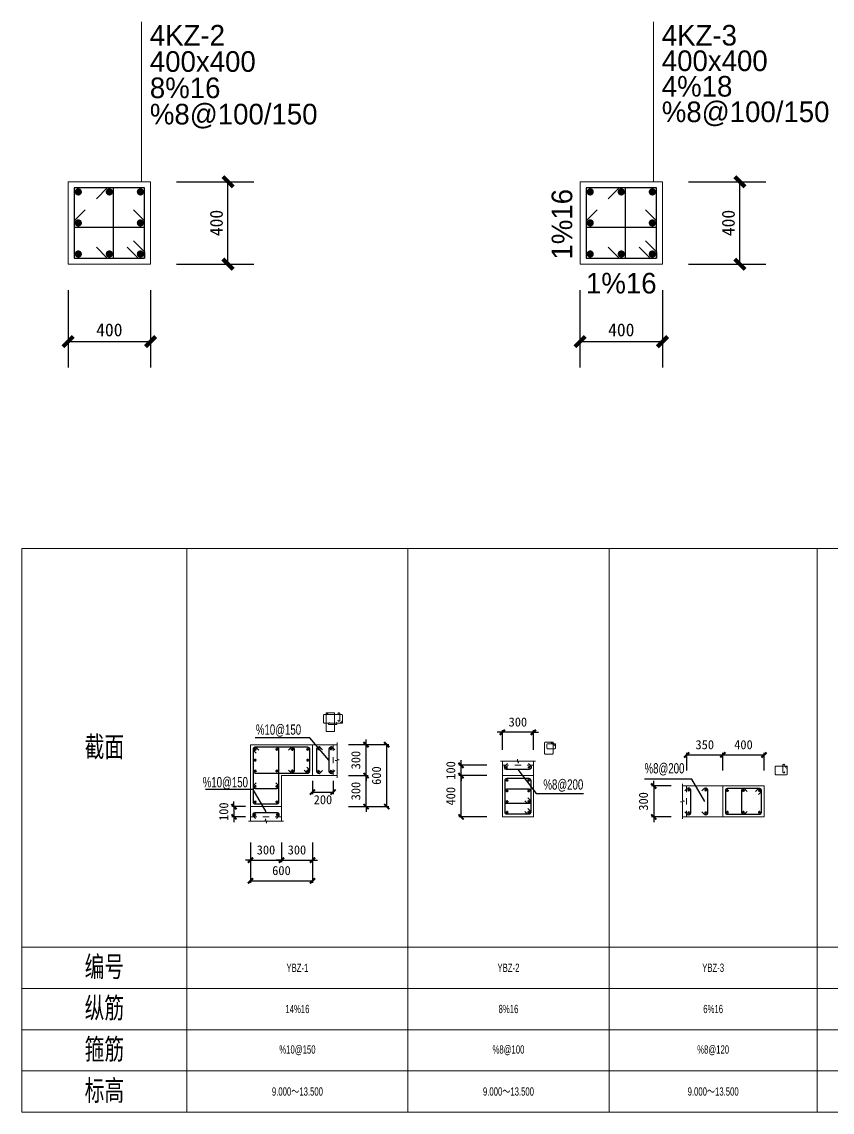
# Model space of a CAD drawing. Header units: millimetres. Extents: x -1141 to 233276, y -20783 to 42059.
# Drawn here: x 15260 to 23113, y -20783 to -10213 of the extents above; entities that cross this region are included whole.
import ezdxf

# ---------------------------------------------------------------- set-up
doc = ezdxf.new("R2010")
doc.units = ezdxf.units.MM
doc.header["$PDMODE"] = 35
doc.linetypes.add('线型7', pattern=[120.000008, -30.000002, 60.000004, -30.000002])
doc.layers.add('BZ-name', color=160, linetype='Continuous')
doc.layers.add('WALL-Beam', color=80, linetype='Continuous')
for name, color, linetype, lineweight in [('S_ColumFocus', 2, 'Continuous', 9), ('S_ColumLocal', 7, 'Continuous', 9), ('S_EdgeMemberLongiBar', 1, 'Continuous', 50), ('S_EdgeMemberShape', 3, 'Continuous', 9), ('S_EdgeMemberShapeDash', 3, '线型7', 9), ('S_EdgeMemberStirrup', 1, 'Continuous', 25), ('S_EdgeMemberStirrupFig', 14, 'Continuous', 9), ('S_EdgeMemberTxt', 7, 'Continuous', 9), ('S_PColumHoopBar', 14, 'Continuous', 25), ('S_PColumMainBar', 14, 'Continuous', 15), ('S_PColumSect', 2, 'Continuous', 15), ('层1213', 84, 'Continuous', 9), ('拉结区拉筋规', 9, 'Continuous', 25)]:
    doc.layers.add(name, color=color, linetype=linetype, lineweight=lineweight)
doc.styles.add('xxxx', font='RIF.ttf')
doc.styles.add('宋体', font='')
doc.styles.get('宋体').set_extended_font_data('宋体')
doc.dimstyles.new('DimN_1', dxfattribs={"dimtxt": 125, "dimasz": 100, "dimexe": 250, "dimexo": 0.0625, "dimgap": 50, "dimtad": 1, "dimdec": 0, "dimrnd": 5, "dimzin": 0, "dimdsep": 46, "dimtxsty": '宋体', "dimblk1": 'ARCHTICK', "dimblk2": 'ARCHTICK', "dimsah": 1, "dimcen": 0.09, "dimadec": 0, "dimazin": 0, "dimtfac": 1, "dimtdec": 0, "dimtofl": 0, "dimtmove": 2, "dimatfit": 1, "dimfxl": 1, "dimtolj": 1, "dimtzin": 0, "dimarcsym": 0})
doc.dimstyles.new('ISO-25', dxfattribs={"dimtxt": 2.5, "dimasz": 2.5, "dimexe": 1.25, "dimexo": 0.625, "dimtad": 1, "dimtxsty": 'Standard', "dimcen": 2.5, "dimadec": 0, "dimazin": 0, "dimtfac": 1, "dimtmove": 0, "dimatfit": 3, "dimfxl": 1, "dimarcsym": 0})

# ---------------------------------------------------------------- blocks, each defined once
blk = doc.blocks.new('_ArchTick')
at = {"color": 0, "linetype": 'ByBlock', "const_width": 0.4}
blk.add_lwpolyline([(-0.5, -0.5), (0.5, 0.5)], dxfattribs=at)
blk = doc.blocks.new('*D138')
at = {"layer": 'Defpoints', "color": 0, "transparency": 16777216}
for p in [(16508, -11763), (17258, -11763), (16508, -12563)]:
    blk.add_point(p, dxfattribs=at)
at = {"layer": '层1213', "color": 0, "lineweight": -2, "transparency": 16777216}
for p, q in [((16758, -11763), (17508, -11763)), ((17258, -12563), (17258, -11763)), ((16758, -12563), (17508, -12563))]:
    blk.add_line(p, q, dxfattribs=at)
at = {"layer": '层1213', "color": 0, "lineweight": -2, "transparency": 16777216, "xscale": 100, "yscale": 100, "zscale": 100}
for p, rotation in [((17258, -11763), 90), ((17258, -12563), 270)]:
    blk.add_blockref('_ArchTick', p, dxfattribs=dict(at, rotation=rotation))
at = {"layer": '层1213', "color": 0, "transparency": 16777216, "insert": (17146, -12163), "char_height": 125, "attachment_point": 5, "rotation": 90, "style": '宋体'}
blk.add_mtext('\\A1;400', dxfattribs=at)
blk = doc.blocks.new('*D139')
at = {"layer": 'Defpoints', "color": 0, "transparency": 16777216}
for p in [(15708, -12563), (16508, -12563), (16508, -13313)]:
    blk.add_point(p, dxfattribs=at)
at = {"layer": '层1213', "color": 0, "lineweight": -2, "transparency": 16777216}
for p, q in [((15708, -12813), (15708, -13563)), ((16508, -12813), (16508, -13563)), ((15708, -13313), (16508, -13313))]:
    blk.add_line(p, q, dxfattribs=at)
at = {"layer": '层1213', "color": 0, "lineweight": -2, "transparency": 16777216, "xscale": 100, "yscale": 100, "zscale": 100, "rotation": 180}
blk.add_blockref('_ArchTick', (15708, -13313), dxfattribs=at)
at = {"layer": '层1213', "color": 0, "lineweight": -2, "transparency": 16777216, "xscale": 100, "yscale": 100, "zscale": 100}
blk.add_blockref('_ArchTick', (16508, -13313), dxfattribs=at)
at = {"layer": '层1213', "color": 0, "transparency": 16777216, "insert": (16108, -13200), "char_height": 125, "attachment_point": 5, "style": '宋体'}
blk.add_mtext('\\A1;400', dxfattribs=at)
blk = doc.blocks.new('*D140')
at = {"layer": 'Defpoints', "color": 0, "transparency": 16777216}
for p in [(21469, -11763), (22219, -11763), (21469, -12563)]:
    blk.add_point(p, dxfattribs=at)
at = {"layer": '层1213', "color": 0, "lineweight": -2, "transparency": 16777216}
for p, q in [((21719, -11763), (22469, -11763)), ((22219, -12563), (22219, -11763)), ((21719, -12563), (22469, -12563))]:
    blk.add_line(p, q, dxfattribs=at)
at = {"layer": '层1213', "color": 0, "lineweight": -2, "transparency": 16777216, "xscale": 100, "yscale": 100, "zscale": 100}
for p, rotation in [((22219, -11763), 90), ((22219, -12563), 270)]:
    blk.add_blockref('_ArchTick', p, dxfattribs=dict(at, rotation=rotation))
at = {"layer": '层1213', "color": 0, "transparency": 16777216, "insert": (22107, -12163), "char_height": 125, "attachment_point": 5, "rotation": 90, "style": '宋体'}
blk.add_mtext('\\A1;400', dxfattribs=at)
blk = doc.blocks.new('*D141')
at = {"layer": 'Defpoints', "color": 0, "transparency": 16777216}
for p in [(20669, -12563), (21469, -12563), (21469, -13313)]:
    blk.add_point(p, dxfattribs=at)
at = {"layer": '层1213', "color": 0, "lineweight": -2, "transparency": 16777216}
for p, q in [((20669, -12813), (20669, -13563)), ((21469, -12813), (21469, -13563)), ((20669, -13313), (21469, -13313))]:
    blk.add_line(p, q, dxfattribs=at)
at = {"layer": '层1213', "color": 0, "lineweight": -2, "transparency": 16777216, "xscale": 100, "yscale": 100, "zscale": 100, "rotation": 180}
blk.add_blockref('_ArchTick', (20669, -13313), dxfattribs=at)
at = {"layer": '层1213', "color": 0, "lineweight": -2, "transparency": 16777216, "xscale": 100, "yscale": 100, "zscale": 100}
blk.add_blockref('_ArchTick', (21469, -13313), dxfattribs=at)
at = {"layer": '层1213', "color": 0, "transparency": 16777216, "insert": (21069, -13200), "char_height": 125, "attachment_point": 5, "style": '宋体'}
blk.add_mtext('\\A1;400', dxfattribs=at)
blk = doc.blocks.new('*D175')
at = {"layer": 'Defpoints', "color": 0, "transparency": 16777216}
for p in [(18076, -17520), (18276, -17520), (18276, -17680)]:
    blk.add_point(p, dxfattribs=at)
at = {"layer": 'WALL-Beam', "color": 0, "lineweight": -2, "transparency": 16777216}
for p, q in [((18076, -17570), (18076, -17700)), ((18276, -17570), (18276, -17700)), ((18076, -17680), (18276, -17680))]:
    blk.add_line(p, q, dxfattribs=at)
at = {"layer": 'WALL-Beam', "color": 0, "lineweight": -2, "transparency": 16777216, "xscale": 50, "yscale": 50, "zscale": 50, "rotation": 180}
blk.add_blockref('_ArchTick', (18076, -17680), dxfattribs=at)
at = {"layer": 'WALL-Beam', "color": 0, "lineweight": -2, "transparency": 16777216, "xscale": 50, "yscale": 50, "zscale": 50}
blk.add_blockref('_ArchTick', (18276, -17680), dxfattribs=at)
at = {"layer": 'WALL-Beam', "color": 7, "transparency": 16777216, "insert": (18178, -17754), "char_height": 88, "attachment_point": 5}
blk.add_mtext('200', dxfattribs=at)
blk = doc.blocks.new('*D176')
at = {"layer": 'Defpoints', "color": 0, "transparency": 16777216}
for p in [(17476, -17820), (17316, -17920), (17476, -17920)]:
    blk.add_point(p, dxfattribs=at)
at = {"layer": 'WALL-Beam', "color": 0, "lineweight": -2, "transparency": 16777216}
for p, q in [((17426, -17820), (17296, -17820)), ((17316, -17820), (17316, -17770)), ((17316, -17820), (17316, -17920)), ((17426, -17920), (17296, -17920)), ((17316, -17920), (17316, -17970))]:
    blk.add_line(p, q, dxfattribs=at)
at = {"layer": 'WALL-Beam', "color": 0, "lineweight": -2, "transparency": 16777216, "xscale": 50, "yscale": 50, "zscale": 50}
for p, rotation in [((17316, -17820), 270), ((17316, -17920), 90)]:
    blk.add_blockref('_ArchTick', p, dxfattribs=dict(at, rotation=rotation))
at = {"layer": 'WALL-Beam', "color": 7, "transparency": 16777216, "insert": (17217, -17870), "char_height": 88, "attachment_point": 5, "rotation": 90}
blk.add_mtext('100', dxfattribs=at)
blk = doc.blocks.new('*D177')
at = {"layer": 'Defpoints', "color": 0, "transparency": 16777216}
for p in [(17476, -18020), (17776, -18020), (17776, -18340)]:
    blk.add_point(p, dxfattribs=at)
at = {"layer": 'WALL-Beam', "color": 0, "lineweight": -2, "transparency": 16777216}
for p, q in [((17476, -18170), (17476, -18360)), ((17776, -18170), (17776, -18360)), ((17476, -18340), (17426, -18340)), ((17476, -18340), (17776, -18340)), ((17776, -18340), (17826, -18340))]:
    blk.add_line(p, q, dxfattribs=at)
at = {"layer": 'WALL-Beam', "color": 0, "lineweight": -2, "transparency": 16777216, "xscale": 50, "yscale": 50, "zscale": 50}
blk.add_blockref('_ArchTick', (17476, -18340), dxfattribs=at)
at = {"layer": 'WALL-Beam', "color": 0, "lineweight": -2, "transparency": 16777216, "xscale": 50, "yscale": 50, "zscale": 50, "rotation": 180}
blk.add_blockref('_ArchTick', (17776, -18340), dxfattribs=at)
at = {"layer": 'WALL-Beam', "color": 7, "transparency": 16777216, "insert": (17626, -18241), "char_height": 88, "attachment_point": 5}
blk.add_mtext('300', dxfattribs=at)
blk = doc.blocks.new('*D178')
at = {"layer": 'Defpoints', "color": 0, "transparency": 16777216}
for p in [(17776, -18020), (18076, -18020), (18076, -18340)]:
    blk.add_point(p, dxfattribs=at)
at = {"layer": 'WALL-Beam', "color": 0, "lineweight": -2, "transparency": 16777216}
for p, q in [((17776, -18170), (17776, -18360)), ((18076, -18170), (18076, -18360)), ((17776, -18340), (17726, -18340)), ((17776, -18340), (18076, -18340)), ((18076, -18340), (18126, -18340))]:
    blk.add_line(p, q, dxfattribs=at)
at = {"layer": 'WALL-Beam', "color": 0, "lineweight": -2, "transparency": 16777216, "xscale": 50, "yscale": 50, "zscale": 50}
blk.add_blockref('_ArchTick', (17776, -18340), dxfattribs=at)
at = {"layer": 'WALL-Beam', "color": 0, "lineweight": -2, "transparency": 16777216, "xscale": 50, "yscale": 50, "zscale": 50, "rotation": 180}
blk.add_blockref('_ArchTick', (18076, -18340), dxfattribs=at)
at = {"layer": 'WALL-Beam', "color": 7, "transparency": 16777216, "insert": (17926, -18241), "char_height": 88, "attachment_point": 5}
blk.add_mtext('300', dxfattribs=at)
blk = doc.blocks.new('*D179')
at = {"layer": 'Defpoints', "color": 0, "transparency": 16777216}
for p in [(17476, -18020), (18076, -18020), (18076, -18540)]:
    blk.add_point(p, dxfattribs=at)
at = {"layer": 'WALL-Beam', "color": 0, "lineweight": -2, "transparency": 16777216}
for p, q in [((17476, -18170), (17476, -18560)), ((18076, -18170), (18076, -18560)), ((17476, -18540), (18076, -18540))]:
    blk.add_line(p, q, dxfattribs=at)
at = {"layer": 'WALL-Beam', "color": 0, "lineweight": -2, "transparency": 16777216, "xscale": 50, "yscale": 50, "zscale": 50, "rotation": 180}
blk.add_blockref('_ArchTick', (17476, -18540), dxfattribs=at)
at = {"layer": 'WALL-Beam', "color": 0, "lineweight": -2, "transparency": 16777216, "xscale": 50, "yscale": 50, "zscale": 50}
blk.add_blockref('_ArchTick', (18076, -18540), dxfattribs=at)
at = {"layer": 'WALL-Beam', "color": 7, "transparency": 16777216, "insert": (17776, -18441), "char_height": 88, "attachment_point": 5}
blk.add_mtext('600', dxfattribs=at)
blk = doc.blocks.new('*D180')
at = {"layer": 'Defpoints', "color": 0, "transparency": 16777216}
for p in [(18276, -17520), (18596, -17520), (18276, -17820)]:
    blk.add_point(p, dxfattribs=at)
at = {"layer": 'WALL-Beam', "color": 0, "lineweight": -2, "transparency": 16777216}
for p, q in [((18426, -17520), (18616, -17520)), ((18596, -17520), (18596, -17470)), ((18596, -17820), (18596, -17520)), ((18426, -17820), (18616, -17820)), ((18596, -17820), (18596, -17870))]:
    blk.add_line(p, q, dxfattribs=at)
at = {"layer": 'WALL-Beam', "color": 0, "lineweight": -2, "transparency": 16777216, "xscale": 50, "yscale": 50, "zscale": 50}
for p, rotation in [((18596, -17520), 270), ((18596, -17820), 90)]:
    blk.add_blockref('_ArchTick', p, dxfattribs=dict(at, rotation=rotation))
at = {"layer": 'WALL-Beam', "color": 7, "transparency": 16777216, "insert": (18497, -17670), "char_height": 88, "attachment_point": 5, "rotation": 90}
blk.add_mtext('300', dxfattribs=at)
blk = doc.blocks.new('*D181')
at = {"layer": 'Defpoints', "color": 0, "transparency": 16777216}
for p in [(18276, -17220), (18596, -17220), (18276, -17520)]:
    blk.add_point(p, dxfattribs=at)
at = {"layer": 'WALL-Beam', "color": 0, "lineweight": -2, "transparency": 16777216}
for p, q in [((18426, -17220), (18616, -17220)), ((18596, -17220), (18596, -17170)), ((18596, -17520), (18596, -17220)), ((18426, -17520), (18616, -17520)), ((18596, -17520), (18596, -17570))]:
    blk.add_line(p, q, dxfattribs=at)
at = {"layer": 'WALL-Beam', "color": 0, "lineweight": -2, "transparency": 16777216, "xscale": 50, "yscale": 50, "zscale": 50}
for p, rotation in [((18596, -17220), 270), ((18596, -17520), 90)]:
    blk.add_blockref('_ArchTick', p, dxfattribs=dict(at, rotation=rotation))
at = {"layer": 'WALL-Beam', "color": 7, "transparency": 16777216, "insert": (18497, -17370), "char_height": 88, "attachment_point": 5, "rotation": 90}
blk.add_mtext('300', dxfattribs=at)
blk = doc.blocks.new('*D182')
at = {"layer": 'Defpoints', "color": 0, "transparency": 16777216}
for p in [(18276, -17220), (18796, -17220), (18276, -17820)]:
    blk.add_point(p, dxfattribs=at)
at = {"layer": 'WALL-Beam', "color": 0, "lineweight": -2, "transparency": 16777216}
for p, q in [((18426, -17220), (18816, -17220)), ((18796, -17820), (18796, -17220)), ((18426, -17820), (18816, -17820))]:
    blk.add_line(p, q, dxfattribs=at)
at = {"layer": 'WALL-Beam', "color": 0, "lineweight": -2, "transparency": 16777216, "xscale": 50, "yscale": 50, "zscale": 50}
for p, rotation in [((18796, -17220), 90), ((18796, -17820), 270)]:
    blk.add_blockref('_ArchTick', p, dxfattribs=dict(at, rotation=rotation))
at = {"layer": 'WALL-Beam', "color": 7, "transparency": 16777216, "insert": (18697, -17520), "char_height": 88, "attachment_point": 5, "rotation": 90}
blk.add_mtext('600', dxfattribs=at)
blk = doc.blocks.new('*D160')
at = {"layer": 'Defpoints', "color": 0, "transparency": 16777216}
for p in [(19917, -17100), (19917, -17420), (20217, -17420)]:
    blk.add_point(p, dxfattribs=at)
at = {"layer": 'WALL-Beam', "color": 0, "lineweight": -2, "transparency": 16777216}
for p, q in [((19917, -17100), (19867, -17100)), ((19917, -17270), (19917, -17080)), ((20217, -17100), (19917, -17100)), ((20217, -17270), (20217, -17080)), ((20217, -17100), (20267, -17100))]:
    blk.add_line(p, q, dxfattribs=at)
at = {"layer": 'WALL-Beam', "color": 0, "lineweight": -2, "transparency": 16777216, "xscale": 50, "yscale": 50, "zscale": 50}
blk.add_blockref('_ArchTick', (19917, -17100), dxfattribs=at)
at = {"layer": 'WALL-Beam', "color": 0, "lineweight": -2, "transparency": 16777216, "xscale": 50, "yscale": 50, "zscale": 50, "rotation": 180}
blk.add_blockref('_ArchTick', (20217, -17100), dxfattribs=at)
at = {"layer": 'WALL-Beam', "color": 7, "transparency": 16777216, "insert": (20067, -17001), "char_height": 88, "attachment_point": 5}
blk.add_mtext('300', dxfattribs=at)
blk = doc.blocks.new('*D161')
at = {"layer": 'Defpoints', "color": 0, "transparency": 16777216}
for p in [(19516, -17520), (19917, -17520), (19917, -17920)]:
    blk.add_point(p, dxfattribs=at)
at = {"layer": 'WALL-Beam', "color": 0, "lineweight": -2, "transparency": 16777216}
for p, q in [((19767, -17520), (19496, -17520)), ((19516, -17920), (19516, -17520)), ((19767, -17920), (19496, -17920))]:
    blk.add_line(p, q, dxfattribs=at)
at = {"layer": 'WALL-Beam', "color": 0, "lineweight": -2, "transparency": 16777216, "xscale": 50, "yscale": 50, "zscale": 50}
for p, rotation in [((19516, -17520), 90), ((19516, -17920), 270)]:
    blk.add_blockref('_ArchTick', p, dxfattribs=dict(at, rotation=rotation))
at = {"layer": 'WALL-Beam', "color": 7, "transparency": 16777216, "insert": (19417, -17720), "char_height": 88, "attachment_point": 5, "rotation": 90}
blk.add_mtext('400', dxfattribs=at)
blk = doc.blocks.new('*D192')
at = {"layer": 'Defpoints', "color": 0, "transparency": 16777216}
for p in [(21703, -17620), (21383, -17920), (21703, -17920)]:
    blk.add_point(p, dxfattribs=at)
at = {"layer": 'WALL-Beam', "color": 0, "lineweight": -2, "transparency": 16777216}
for p, q in [((21553, -17620), (21363, -17620)), ((21383, -17620), (21383, -17570)), ((21383, -17620), (21383, -17920)), ((21553, -17920), (21363, -17920)), ((21383, -17920), (21383, -17970))]:
    blk.add_line(p, q, dxfattribs=at)
at = {"layer": 'WALL-Beam', "color": 0, "lineweight": -2, "transparency": 16777216, "xscale": 50, "yscale": 50, "zscale": 50}
for p, rotation in [((21383, -17620), 270), ((21383, -17920), 90)]:
    blk.add_blockref('_ArchTick', p, dxfattribs=dict(at, rotation=rotation))
at = {"layer": 'WALL-Beam', "color": 7, "transparency": 16777216, "insert": (21284, -17770), "char_height": 88, "attachment_point": 5, "rotation": 90}
blk.add_mtext('300', dxfattribs=at)
blk = doc.blocks.new('*D194')
at = {"layer": 'Defpoints', "color": 0, "transparency": 16777216}
for p in [(19516, -17420), (19917, -17420), (19917, -17520)]:
    blk.add_point(p, dxfattribs=at)
at = {"layer": 'WALL-Beam', "color": 0, "lineweight": -2, "transparency": 16777216}
for p, q in [((19767, -17420), (19496, -17420)), ((19516, -17420), (19516, -17370)), ((19516, -17520), (19516, -17420)), ((19767, -17520), (19496, -17520)), ((19516, -17520), (19516, -17570))]:
    blk.add_line(p, q, dxfattribs=at)
at = {"layer": 'WALL-Beam', "color": 0, "lineweight": -2, "transparency": 16777216, "xscale": 50, "yscale": 50, "zscale": 50}
for p, rotation in [((19516, -17420), 270), ((19516, -17520), 90)]:
    blk.add_blockref('_ArchTick', p, dxfattribs=dict(at, rotation=rotation))
at = {"layer": 'WALL-Beam', "color": 7, "transparency": 16777216, "insert": (19417, -17470), "char_height": 88, "attachment_point": 5, "rotation": 90}
blk.add_mtext('100', dxfattribs=at)
blk = doc.blocks.new('*D195')
at = {"layer": 'Defpoints', "color": 0, "transparency": 16777216}
for p in [(22053, -17320), (21703, -17620), (22053, -17620)]:
    blk.add_point(p, dxfattribs=at)
at = {"layer": 'WALL-Beam', "color": 0, "lineweight": -2, "transparency": 16777216}
for p, q in [((21703, -17470), (21703, -17300)), ((21703, -17320), (22053, -17320)), ((22053, -17470), (22053, -17300))]:
    blk.add_line(p, q, dxfattribs=at)
at = {"layer": 'WALL-Beam', "color": 0, "lineweight": -2, "transparency": 16777216, "xscale": 50, "yscale": 50, "zscale": 50, "rotation": 180}
blk.add_blockref('_ArchTick', (21703, -17320), dxfattribs=at)
at = {"layer": 'WALL-Beam', "color": 0, "lineweight": -2, "transparency": 16777216, "xscale": 50, "yscale": 50, "zscale": 50}
blk.add_blockref('_ArchTick', (22053, -17320), dxfattribs=at)
at = {"layer": 'WALL-Beam', "color": 7, "transparency": 16777216, "insert": (21878, -17221), "char_height": 88, "attachment_point": 5}
blk.add_mtext('350', dxfattribs=at)
blk = doc.blocks.new('*D196')
at = {"layer": 'Defpoints', "color": 0, "transparency": 16777216}
for p in [(22453, -17320), (22053, -17620), (22453, -17620)]:
    blk.add_point(p, dxfattribs=at)
at = {"layer": 'WALL-Beam', "color": 0, "lineweight": -2, "transparency": 16777216}
for p, q in [((22053, -17470), (22053, -17300)), ((22053, -17320), (22453, -17320)), ((22453, -17470), (22453, -17300))]:
    blk.add_line(p, q, dxfattribs=at)
at = {"layer": 'WALL-Beam', "color": 0, "lineweight": -2, "transparency": 16777216, "xscale": 50, "yscale": 50, "zscale": 50, "rotation": 180}
blk.add_blockref('_ArchTick', (22053, -17320), dxfattribs=at)
at = {"layer": 'WALL-Beam', "color": 0, "lineweight": -2, "transparency": 16777216, "xscale": 50, "yscale": 50, "zscale": 50}
blk.add_blockref('_ArchTick', (22453, -17320), dxfattribs=at)
at = {"layer": 'WALL-Beam', "color": 7, "transparency": 16777216, "insert": (22253, -17221), "char_height": 88, "attachment_point": 5}
blk.add_mtext('400', dxfattribs=at)

msp = doc.modelspace()

# ---------------------------------------------------------------- linework, layer by layer
at = {"layer": 'S_ColumFocus'}
for p, q in [((16420.777, -11762.795), (16420.777, -10212.795)), ((21381.641, -11762.795), (21381.641, -10212.795))]:
    msp.add_line(p, q, dxfattribs=at)
at = {"layer": 'S_EdgeMemberLongiBar', "linetype": 'Continuous', "const_width": 10}
for points in [[(17526.431, -17265.345, 1), (17516.431, -17265.345, 1)], [(17736.431, -17265.345, 1), (17726.431, -17265.345, 1)], [(17886.431, -17265.345, 1), (17876.431, -17265.345, 1)], [(18036.431, -17265.345, 1), (18026.431, -17265.345, 1)], [(18141.431, -17260.345, 1), (18131.431, -17260.345, 1)], [(18261.431, -17260.345, 1), (18251.431, -17260.345, 1)], [(17526.431, -17370.345, 1), (17516.431, -17370.345, 1)], [(18036.431, -17370.345, 1), (18026.431, -17370.345, 1)], [(19962.431, -17440.345, -1), (19952.431, -17440.345, -1)], [(20182.431, -17440.345, -1), (20172.431, -17440.345, -1)], [(17526.431, -17475.345, 1), (17516.431, -17475.345, 1)], [(17736.431, -17475.345, 1), (17726.431, -17475.345, 1)], [(17886.431, -17475.345, 1), (17876.431, -17475.345, 1)], [(18036.431, -17475.345, 1), (18026.431, -17475.345, 1)], [(18141.431, -17480.345, 1), (18131.431, -17480.345, 1)], [(18261.431, -17480.345, 1), (18251.431, -17480.345, 1)], [(17526.431, -17625.345, 1), (17516.431, -17625.345, 1)], [(17736.431, -17625.345, 1), (17726.431, -17625.345, 1)], [(19967.431, -17565.345, -1), (19957.431, -17565.345, -1)], [(20177.431, -17565.345, -1), (20167.431, -17565.345, -1)], [(21727.622, -17660.345, 1), (21717.622, -17660.345, 1)], [(21892.622, -17660.345, 1), (21882.622, -17660.345, 1)], [(19967.431, -17668.681, -1), (19957.431, -17668.681, -1)], [(20177.431, -17668.677, -1), (20167.431, -17668.677, -1)], [(22102.622, -17665.345, 1), (22092.622, -17665.345, 1)], [(22257.622, -17665.345, 1), (22247.622, -17665.345, 1)], [(22412.622, -17665.345, 1), (22402.622, -17665.345, 1)], [(17526.431, -17775.345, 1), (17516.431, -17775.345, 1)], [(17736.431, -17775.345, 1), (17726.431, -17775.345, 1)], [(19967.431, -17772.013, -1), (19957.431, -17772.013, -1)], [(20177.431, -17772.009, -1), (20167.431, -17772.009, -1)], [(17521.431, -17900.345, 1), (17511.431, -17900.345, 1)], [(17741.431, -17900.345, 1), (17731.431, -17900.345, 1)], [(19967.431, -17875.345, -1), (19957.431, -17875.345, -1)], [(20177.431, -17875.345, -1), (20167.431, -17875.345, -1)], [(21727.622, -17880.345, -1), (21717.622, -17880.345, -1)], [(21892.622, -17880.345, -1), (21882.622, -17880.345, -1)], [(22102.622, -17875.345, -1), (22092.622, -17875.345, -1)], [(22257.622, -17875.345, -1), (22247.622, -17875.345, -1)], [(22412.622, -17875.345, -1), (22402.622, -17875.345, -1)]]:
    msp.add_lwpolyline(points, format="xyb", close=True, dxfattribs=at)
at = {"layer": 'S_EdgeMemberLongiBar'}
for centre in [(17521.431, -17265.345), (17731.431, -17265.345), (17881.431, -17265.345), (18031.431, -17265.345), (18136.431, -17260.345), (18256.431, -17260.345), (17521.431, -17370.345), (18031.431, -17370.345), (19957.431, -17440.345), (20177.431, -17440.345), (17521.431, -17475.345), (17731.431, -17475.345), (17881.431, -17475.345), (18031.431, -17475.345), (18136.431, -17480.345), (18256.431, -17480.345), (17521.431, -17625.345), (17731.431, -17625.345), (19962.431, -17565.345), (20172.431, -17565.345), (19962.431, -17668.681), (20172.431, -17668.677), (21722.622, -17660.345), (21887.622, -17660.345), (22097.622, -17665.345), (22252.622, -17665.345), (22407.622, -17665.345), (17521.431, -17775.345), (17731.431, -17775.345), (19962.431, -17772.013), (20172.431, -17772.009), (17516.431, -17900.345), (17736.431, -17900.345), (19962.431, -17875.345), (20172.431, -17875.345), (21722.622, -17880.345), (21887.622, -17880.345), (22097.622, -17875.345), (22252.622, -17875.345), (22407.622, -17875.345)]:
    msp.add_circle(centre, 5, dxfattribs=at)
at = {"layer": 'S_EdgeMemberShape'}
for p, q in [((18076.431, -17220.345), (17476.431, -17220.345)), ((17476.431, -17220.345), (17476.431, -17820.345)), ((18076.431, -17520.345), (18076.431, -17220.345)), ((18076.431, -17220.345), (18276.431, -17220.345)), ((18276.431, -17220.345), (18316.431, -17220.345)), ((19917.431, -17420.345), (19917.431, -17380.345)), ((19917.431, -17420.345), (19917.431, -17820.345)), ((20217.431, -17420.345), (20217.431, -17380.345)), ((20217.431, -17820.345), (20217.431, -17420.345)), ((20217.431, -17420.345), (20217.431, -17420.345)), ((20217.431, -17420.345), (20217.431, -17420.345)), ((17776.431, -17520.345), (18076.431, -17520.345)), ((17776.431, -17820.345), (17776.431, -17520.345)), ((17776.431, -17520.345), (17776.431, -17520.345)), ((17776.431, -17520.345), (17776.431, -17520.345)), ((18076.431, -17520.345), (18276.431, -17520.345)), ((18276.431, -17520.345), (18316.431, -17520.345)), ((20217.431, -17520.345), (19917.431, -17520.345)), ((21702.622, -17620.345), (21662.622, -17620.345)), ((22052.622, -17620.345), (21702.622, -17620.345)), ((22452.622, -17620.345), (22052.622, -17620.345)), ((22052.622, -17620.345), (22052.622, -17920.345)), ((22452.622, -17920.345), (22452.622, -17620.345)), ((22452.622, -17620.345), (22452.622, -17620.345)), ((17476.431, -17820.345), (17776.431, -17820.345)), ((17476.431, -17820.345), (17476.431, -17920.345)), ((17776.431, -17820.345), (17776.431, -17920.345)), ((19917.431, -17820.345), (19917.431, -17920.345)), ((20217.431, -17820.345), (20217.431, -17920.345)), ((17476.431, -17920.345), (17476.431, -17960.345)), ((17776.431, -17920.345), (17776.431, -17960.345)), ((19917.431, -17920.345), (20217.431, -17920.345)), ((21502.622, -17920.345), (21462.622, -17920.345)), ((21662.622, -17920.345), (22452.622, -17920.345))]:
    msp.add_line(p, q, dxfattribs=at)
for points in [[(18316.431, -17540.345), (18316.431, -17378.345), (18296.431, -17374.345), (18336.431, -17366.345), (18316.431, -17362.345), (18316.431, -17200.345)], [(20237.431, -17380.345), (20075.431, -17380.345), (20071.431, -17400.345), (20063.431, -17360.345), (20059.431, -17380.345), (19897.431, -17380.345)], [(21662.622, -17600.345), (21662.622, -17762.345), (21682.622, -17766.345), (21642.622, -17774.345), (21662.622, -17778.345), (21662.622, -17940.345)], [(17456.431, -17960.345), (17618.431, -17960.345), (17622.431, -17940.345), (17630.431, -17980.345), (17634.431, -17960.345), (17796.431, -17960.345)]]:
    msp.add_lwpolyline(points, dxfattribs=at)
at = {"layer": 'S_EdgeMemberShapeDash'}
for p, q in [((18276.431, -17520.345), (18276.431, -17220.345)), ((20217.431, -17420.345), (19917.431, -17420.345)), ((21702.622, -17620.345), (21702.622, -17920.345)), ((17476.431, -17920.345), (17776.431, -17920.345))]:
    msp.add_line(p, q, dxfattribs=at)
at = {"layer": 'S_EdgeMemberStirrup'}
for points in [[(17994.662, -17466.857), (18017.289, -17489.486, 0.589055266), (18051.431, -17475.345), (18051.431, -17265.345, 0.392699082), (18031.431, -17245.345), (17521.431, -17245.345, 0.392699082), (17501.431, -17265.345), (17501.431, -17475.345, 0.392699082), (17521.431, -17495.345), (18031.431, -17495.345, 0.589062099), (18045.574, -17461.205), (18022.947, -17438.576)], [(17558.201, -17273.834), (17535.573, -17251.205, 0.589055266), (17501.431, -17265.345), (17501.431, -17775.345, 0.392699082), (17521.431, -17795.345), (17731.431, -17795.345, 0.392699082), (17751.431, -17775.345), (17751.431, -17265.345, 0.392699082), (17731.431, -17245.345), (17521.431, -17245.345, 0.589062099), (17507.288, -17279.486), (17529.916, -17302.115)], [(17844.662, -17466.857), (17867.288, -17489.486, 0.589046243), (17901.431, -17475.345), (17901.431, -17265.345, 0.589046243), (17867.288, -17251.205), (17844.662, -17273.834)], [(18173.202, -17268.834), (18150.574, -17246.205, 0.589046243), (18116.431, -17260.345), (18116.431, -17480.345, 0.589046243), (18150.574, -17494.486), (18173.202, -17471.857)], [(18293.202, -17268.834), (18270.574, -17246.205, 0.589046243), (18236.431, -17260.345), (18236.431, -17480.345, 0.589046243), (18270.574, -17494.486), (18293.202, -17471.857)], [(20168.947, -17403.576), (20191.573, -17426.205, -0.589065836), (20177.431, -17460.345), (19957.431, -17460.345, -0.589058361), (19943.287, -17426.205), (19965.916, -17403.576)], [(20163.947, -17838.576), (20186.573, -17861.205, -0.589065836), (20172.431, -17895.345), (19962.431, -17895.345, -0.392699082), (19942.431, -17875.345), (19942.431, -17565.345, -0.392699082), (19962.431, -17545.345), (20172.431, -17545.345, -0.392699082), (20192.431, -17565.345), (20192.431, -17875.345, -0.589037221), (20158.287, -17889.486), (20135.661, -17866.857)], [(17529.916, -17588.576), (17507.288, -17611.205, 0.589062099), (17521.431, -17645.345), (17731.431, -17645.345, 0.589065836), (17745.573, -17611.205), (17722.947, -17588.576)], [(20163.944, -17735.24), (20186.572, -17757.869, -0.589073311), (20172.431, -17792.009), (19962.431, -17792.013, -0.392707025), (19942.431, -17772.013), (19942.431, -17668.681, -0.392691139), (19962.431, -17648.681), (20172.431, -17648.677, -0.392707025), (20192.431, -17668.677), (20192.431, -17772.009, -0.589037221), (20158.287, -17786.15), (20135.661, -17763.521)], [(21685.853, -17871.857), (21708.478, -17894.486, 0.589037221), (21742.622, -17880.345), (21742.622, -17660.345, 0.589037221), (21708.478, -17646.205), (21685.853, -17668.834)], [(21850.853, -17871.857), (21873.478, -17894.486, 0.589037221), (21907.622, -17880.345), (21907.622, -17660.345, 0.589037221), (21873.478, -17646.205), (21850.853, -17668.834)], [(22399.137, -17702.115), (22421.765, -17679.486, 0.589058361), (22407.622, -17645.345), (22097.622, -17645.345, 0.392699082), (22077.622, -17665.345), (22077.622, -17875.345, 0.392699082), (22097.622, -17895.345), (22407.622, -17895.345, 0.392699082), (22427.622, -17875.345), (22427.622, -17665.345, 0.589037221), (22393.478, -17651.205), (22370.853, -17673.834)], [(22289.39, -17673.834), (22266.765, -17651.205, 0.589037221), (22232.622, -17665.345), (22232.622, -17875.345, 0.589037221), (22266.765, -17889.486), (22289.39, -17866.857)], [(17727.947, -17937.115), (17750.573, -17914.486, 0.589065836), (17736.431, -17880.345), (17516.431, -17880.345, 0.589062099), (17502.288, -17914.486), (17524.916, -17937.115)]]:
    msp.add_lwpolyline(points, format="xyb", dxfattribs=at)
at = {"layer": 'S_EdgeMemberStirrupFig'}
for points in [[(18226.887, -16919.775), (18219.345, -16912.232, 0.58904563), (18207.965, -16916.947), (18207.965, -17086.947, 0.39267146), (18214.631, -17093.615), (18284.631, -17093.615, 0.39265075), (18291.298, -17086.947), (18291.298, -16916.947, 0.39265075), (18284.631, -16910.279), (18214.631, -16910.279, 0.588986856), (18209.918, -16921.662), (18217.459, -16929.205)], [(18322.375, -16984.119), (18329.918, -16991.662, 0.58904563), (18341.298, -16986.947), (18341.298, -16916.947, 0.58904563), (18329.918, -16912.232), (18322.375, -16919.775)], [(18349.176, -17002.517), (18356.717, -17010.06, 0.58904563), (18368.098, -17005.345), (18368.098, -16935.345, 0.39267146), (18361.431, -16928.677), (18191.431, -16928.677, 0.39265075), (18184.764, -16935.345), (18184.764, -17005.345, 0.39265075), (18191.431, -17012.013), (18361.431, -17012.013, 0.588986856), (18366.145, -17000.63), (18358.603, -16993.087)], [(18240.66, -17006.287), (18233.117, -17013.83, 0.588964441), (18237.832, -17025.212), (18307.832, -17025.212, 0.588986856), (18312.545, -17013.83), (18305.004, -17006.287)], [(20399.603, -17214.271), (20407.144, -17206.728, 0.588998061), (20402.431, -17195.345), (20332.431, -17195.345, 0.39265075), (20325.764, -17202.013), (20325.764, -17305.345, 0.39265075), (20332.431, -17312.013), (20402.431, -17312.013, 0.392692171), (20409.097, -17305.345), (20409.097, -17202.013, 0.589072697), (20397.717, -17197.298), (20390.175, -17204.841)], [(20422.803, -17230.318), (20430.344, -17222.775, 0.588998061), (20425.631, -17211.392), (20355.631, -17211.392, 0.39265075), (20348.964, -17218.06), (20348.964, -17252.502, 0.392626991), (20355.631, -17259.17), (20425.631, -17259.173, 0.392716), (20432.297, -17252.505), (20432.297, -17218.06, 0.589072697), (20420.917, -17213.345), (20413.375, -17220.888)], [(22668.125, -17447.603), (22675.668, -17440.06, 0.588953232), (22670.953, -17428.677), (22567.622, -17428.677, 0.392609331), (22560.953, -17435.345), (22560.953, -17505.345, 0.392609331), (22567.622, -17512.013), (22670.953, -17512.013, 0.392609331), (22677.622, -17505.345), (22677.622, -17435.345, 0.589018565), (22666.24, -17430.63), (22658.7, -17438.173)], [(22654.743, -17419.775), (22647.203, -17412.232, 0.589018565), (22635.822, -17416.947), (22635.822, -17486.947, 0.589018565), (22647.203, -17491.662), (22654.743, -17484.119)]]:
    msp.add_lwpolyline(points, format="xyb", dxfattribs=at)
at = {"layer": 'S_EdgeMemberTxt'}
for p, q in [((15260, -20783), (15260, -15320)), ((15260, -15320), (16860, -15320)), ((16860, -20783), (16860, -15320)), ((16860, -15320), (18681.65, -15320)), ((18681.65, -15320), (20950.15, -15320)), ((19001.65, -20783), (19001.65, -15320)), ((20950.15, -20783), (20950.15, -15320)), ((20950.15, -15320), (23168.65, -15320)), ((22968.65, -20783), (22968.65, -15320)), ((15260, -19183), (16860, -19183)), ((16860, -19183), (29726.9, -19183)), ((15260, -19583), (16860, -19583)), ((16860, -19583), (29726.9, -19583)), ((15260, -19983), (16860, -19983)), ((16860, -19983), (29726.9, -19983)), ((15260, -20383), (16860, -20383)), ((16860, -20383), (29726.9, -20383)), ((15260, -20783), (16860, -20783)), ((16860, -20783), (29726.9, -20783))]:
    msp.add_line(p, q, dxfattribs=at)
at = {"layer": 'S_PColumHoopBar'}
for points in [[(16282.211, -12396.729), (16388.277, -12502.795), (16448.277, -12502.795), (16448.277, -12442.795), (16448.277, -12502.795), (16448.277, -11822.795), (15768.277, -11822.795), (15768.277, -12502.795), (16388.277, -12502.795), (16448.277, -12502.795), (16448.277, -12442.795), (16342.211, -12336.729)], [(15982.211, -12396.729), (16088.277, -12502.795), (16148.277, -12502.795), (16148.277, -11822.795), (16088.277, -11822.795), (15982.211, -11928.861)], [(21243.075, -12396.729), (21349.141, -12502.795), (21409.141, -12502.795), (21409.141, -12442.795), (21409.141, -12502.795), (21409.141, -11822.795), (20729.141, -11822.795), (20729.141, -12502.795), (21349.141, -12502.795), (21409.141, -12502.795), (21409.141, -12442.795), (21303.075, -12336.729)], [(20943.075, -12396.729), (21049.141, -12502.795), (21109.141, -12502.795), (21109.141, -11822.795), (21049.141, -11822.795), (20943.075, -11928.861)], [(15874.343, -12036.729), (15768.277, -12142.795), (15768.277, -12202.795), (16448.277, -12202.795), (16448.277, -12142.795), (16342.211, -12036.729)], [(20835.207, -12036.729), (20729.141, -12142.795), (20729.141, -12202.795), (21409.141, -12202.795), (21409.141, -12142.795), (21303.075, -12036.729)]]:
    msp.add_lwpolyline(points, dxfattribs=at)
at = {"layer": 'S_PColumMainBar', "linetype": 'Continuous', "const_width": 35}
for points in [[(15824.777, -11861.795, 1), (15789.777, -11861.795, 1)], [(16125.777, -11861.795, 1), (16090.777, -11861.795, 1)], [(16426.777, -11861.795, 1), (16391.777, -11861.795, 1)], [(20785.641, -11861.795, 1), (20750.641, -11861.795, 1)], [(21086.641, -11861.795, 1), (21051.641, -11861.795, 1)], [(21387.641, -11861.795, 1), (21352.641, -11861.795, 1)], [(15824.777, -12162.795, 1), (15789.777, -12162.795, 1)], [(16426.777, -12162.795, 1), (16391.777, -12162.795, 1)], [(20785.641, -12162.795, 1), (20750.641, -12162.795, 1)], [(21387.641, -12162.795, 1), (21352.641, -12162.795, 1)], [(15824.777, -12463.795, 1), (15789.777, -12463.795, 1)], [(16125.777, -12463.795, 1), (16090.777, -12463.795, 1)], [(16426.777, -12463.795, 1), (16391.777, -12463.795, 1)], [(20785.641, -12463.795, 1), (20750.641, -12463.795, 1)], [(21086.641, -12463.795, 1), (21051.641, -12463.795, 1)], [(21387.641, -12463.795, 1), (21352.641, -12463.795, 1)]]:
    msp.add_lwpolyline(points, format="xyb", close=True, dxfattribs=at)
at = {"layer": 'S_PColumSect', "linetype": 'Continuous'}
for points in [[(15708.277, -12562.795), (16508.277, -12562.795), (16508.277, -11762.795), (15708.277, -11762.795)], [(20669.141, -12562.795), (21469.141, -12562.795), (21469.141, -11762.795), (20669.141, -11762.795)]]:
    msp.add_lwpolyline(points, close=True, dxfattribs=at)
at = {"layer": '拉结区拉筋规'}
for points in [[(18236.431, -17370.345), (18051.431, -17153.837), (17521.431, -17153.837)], [(20067.431, -17460.345), (20244.208, -17693.568), (20704.208, -17693.568)], [(21877.622, -17770.345), (21752.622, -17553.837), (21292.622, -17553.837)], [(17626.431, -17870.345), (17501.431, -17653.837), (17041.431, -17653.837)]]:
    msp.add_lwpolyline(points, dxfattribs=at)

# ---------------------------------------------------------------- texts
at = {"layer": 'BZ-name', "char_height": 80, "attachment_point": 5, "style": 'xxxx'}
for s, insert, width in [('{\\W0.7;YBZ-1}', (17930.825, -19383), 2141.65), ('{\\W0.7;YBZ-2}', (19975.9, -19383), 1948.5), ('{\\W0.7;YBZ-3}', (21959.4, -19383), 2018.5)]:
    msp.add_mtext(s, dxfattribs=dict(at, insert=insert, width=width))
at = {"layer": 'S_ColumFocus', "char_height": 200, "attachment_point": 1, "style": 'xxxx'}
for s, insert, width, line_spacing_factor in [('4KZ-2\\P400x400\\P8%16\\P%8@100/150', (16500.777, -10242.795), 1882.26955, 0.764693), ('4KZ-3\\P400x400\\P4%18 %8@100/150', (21461.641, -10242.795), 1879.46229, 0.742346)]:
    msp.add_mtext(s, dxfattribs=dict(at, insert=insert, width=width, line_spacing_factor=line_spacing_factor))
at = {"layer": 'S_ColumLocal', "char_height": 200, "attachment_point": 2, "style": 'xxxx'}
for insert, width, rotation in [((20394.041, -12175.295), 251.25001, 89.9999985), ((21069.141, -12646.291), 527.62501, 0.0000022)]:
    msp.add_mtext('1%16', dxfattribs=dict(at, insert=insert, width=width, rotation=rotation))
at = {"layer": 'S_EdgeMemberTxt', "attachment_point": 5, "style": 'xxxx'}
for s, insert, char_height, width in [('\\W0.7000;截面', (16060, -17251.5), 200, 1600), ('\\W0.7000;编号', (16060, -19383), 200, 1600), ('\\W0.7000;纵筋', (16060, -19783), 200, 1600), ('{\\W0.7;14%16}', (17930.825, -19783), 80, 2141.65), ('{\\W0.7;8%16}', (19975.9, -19783), 80, 1948.5), ('{\\W0.7;6%16}', (21959.4, -19783), 80, 2018.5), ('\\W0.7000;箍筋', (16060, -20183), 200, 1600), ('{\\W0.7;%10@150}', (17930.825, -20183), 80, 2141.65), ('{\\W0.7;%8@100}', (19975.9, -20183), 80, 1948.5), ('{\\W0.7;%8@120}', (21959.4, -20183), 80, 2018.5), ('\\W0.7000;标高', (16060, -20583), 200, 1600), ('\\W0.7000;9.000～13.500', (17930.825, -20583), 80, 2141.65), ('\\W0.7000;9.000～13.500', (19975.9, -20583), 80, 1948.5), ('\\W0.7000;9.000～13.500', (21959.4, -20583), 80, 2018.5)]:
    msp.add_mtext(s, dxfattribs=dict(at, insert=insert, char_height=char_height, width=width))
at = {"layer": '拉结区拉筋规', "char_height": 100, "attachment_point": 5, "style": 'xxxx'}
for s, insert, width in [('{\\W0.7;%10@150}', (17747.551, -17083.844), 442.2), ('{\\W0.7;%8@200}', (21487.551, -17459.505), 388.6), ('{\\W0.7;%10@150}', (17232.381, -17593.837), 381.9), ('{\\W0.7;%8@200}', (20507.551, -17616.178), 388.6)]:
    msp.add_mtext(s, dxfattribs=dict(at, insert=insert, width=width))

# ---------------------------------------------------------------- dimensions: what is measured, and where the dimension line sits
at = {"layer": 'WALL-Beam'}
for p1, p2, distance, override, picture, middle in [((20217.431, -17420.345), (19917.431, -17420.345), -320, {"dimtxt": 88, "dimasz": 50, "dimexe": 20, "dimexo": 150, "dimgap": 55, "dimblk1": 'ArchTick', "dimblk2": 'ArchTick', "dimsah": 1, "dimclrt": 7, "dimtix": 1, "dimtmove": 2}, '*D160', (20067.431, -17001.345)), ((18276.431, -17520.345), (18276.431, -17220.345), -320, {"dimtxt": 88, "dimasz": 50, "dimexe": 20, "dimexo": 150, "dimgap": 55, "dimblk1": 'ArchTick', "dimblk2": 'ArchTick', "dimsah": 1, "dimclrt": 7, "dimtix": 1, "dimtmove": 2}, '*D181', (18497.431, -17370.345)), ((18276.431, -17820.345), (18276.431, -17220.345), -520, {"dimtxt": 88, "dimasz": 50, "dimexe": 20, "dimexo": 150, "dimgap": 55, "dimblk1": 'ArchTick', "dimblk2": 'ArchTick', "dimsah": 1, "dimclrt": 7, "dimtix": 1, "dimtmove": 2}, '*D182', (18697.431, -17520.345)), ((18276.431, -17820.345), (18276.431, -17520.345), -320, {"dimtxt": 88, "dimasz": 50, "dimexe": 20, "dimexo": 150, "dimgap": 55, "dimblk1": 'ArchTick', "dimblk2": 'ArchTick', "dimsah": 1, "dimclrt": 7, "dimtix": 1, "dimtmove": 2}, '*D180', (18497.431, -17670.345)), ((19917.431, -17920.345), (19917.431, -17520.345), 401.176, {"dimtxt": 88, "dimasz": 50, "dimexe": 20, "dimexo": 150, "dimgap": 55, "dimblk1": 'ArchTick', "dimblk2": 'ArchTick', "dimsah": 1, "dimclrt": 7, "dimtix": 1, "dimtmove": 2}, '*D161', (19417.255, -17720.345)), ((21702.622, -17620.345), (21702.622, -17920.345), -320, {"dimtxt": 88, "dimasz": 50, "dimexe": 20, "dimexo": 150, "dimgap": 55, "dimblk1": 'ArchTick', "dimblk2": 'ArchTick', "dimsah": 1, "dimclrt": 7, "dimtix": 1, "dimtmove": 2}, '*D192', (21283.622, -17770.345)), ((17476.431, -17820.345), (17476.431, -17920.345), -160, {"dimtxt": 88, "dimasz": 50, "dimexe": 20, "dimexo": 50, "dimgap": 55, "dimblk1": 'ArchTick', "dimblk2": 'ArchTick', "dimsah": 1, "dimclrt": 7, "dimtix": 1, "dimtmove": 2}, '*D176', (17217.431, -17870.345)), ((17476.431, -18020.345), (17776.431, -18020.345), -320, {"dimtxt": 88, "dimasz": 50, "dimexe": 20, "dimexo": 150, "dimgap": 55, "dimblk1": 'ArchTick', "dimblk2": 'ArchTick', "dimsah": 1, "dimclrt": 7, "dimtix": 1, "dimtmove": 2}, '*D177', (17626.431, -18241.345)), ((17476.431, -18020.345), (18076.431, -18020.345), -520, {"dimtxt": 88, "dimasz": 50, "dimexe": 20, "dimexo": 150, "dimgap": 55, "dimblk1": 'ArchTick', "dimblk2": 'ArchTick', "dimsah": 1, "dimclrt": 7, "dimtix": 1, "dimtmove": 2}, '*D179', (17776.431, -18441.345)), ((17776.431, -18020.345), (18076.431, -18020.345), -320, {"dimtxt": 88, "dimasz": 50, "dimexe": 20, "dimexo": 150, "dimgap": 55, "dimblk1": 'ArchTick', "dimblk2": 'ArchTick', "dimsah": 1, "dimclrt": 7, "dimtix": 1, "dimtmove": 2}, '*D178', (17926.431, -18241.345))]:
    dim = msp.add_aligned_dim(p1=p1, p2=p2, distance=distance, dimstyle='ISO-25', override=override, dxfattribs=at)
    dim.commit()
    dim.dimension.update_dxf_attribs({"geometry": picture, "text_midpoint": middle})
for base, p1, p2, picture, middle in [((22052.622, -17320.345), (21702.622, -17620.345), (22052.622, -17620.345), '*D195', (21877.622, -17221.345)), ((22452.622, -17320.345), (22052.622, -17620.345), (22452.622, -17620.345), '*D196', (22252.622, -17221.345))]:
    dim = msp.add_linear_dim(base=base, p1=p1, p2=p2, dimstyle='ISO-25', override={"dimtxt": 88, "dimasz": 50, "dimexe": 20, "dimexo": 150, "dimgap": 55, "dimblk1": 'ArchTick', "dimblk2": 'ArchTick', "dimsah": 1, "dimclrt": 7, "dimtix": 1, "dimtmove": 2}, dxfattribs=at)
    dim.commit()
    dim.dimension.update_dxf_attribs({"geometry": picture, "text_midpoint": middle})
dim = msp.add_linear_dim(base=(19516.255, -17420.345), p1=(19917.431, -17520.345), p2=(19917.431, -17420.345), angle=270, dimstyle='ISO-25', override={"dimtxt": 88, "dimasz": 50, "dimexe": 20, "dimexo": 150, "dimgap": 55, "dimblk1": 'ArchTick', "dimblk2": 'ArchTick', "dimsah": 1, "dimclrt": 7, "dimtix": 1, "dimtmove": 2}, dxfattribs=at)
dim.commit()
dim.dimension.update_dxf_attribs({"geometry": '*D194', "text_midpoint": (19417.255, -17470.345)})
dim = msp.add_linear_dim(base=(18276.431, -17680.345), p1=(18076.431, -17520.345), p2=(18276.431, -17520.345), angle=0, dimstyle='ISO-25', override={"dimtxt": 88, "dimasz": 50, "dimexe": 20, "dimexo": 50, "dimgap": 55, "dimblk1": 'ArchTick', "dimblk2": 'ArchTick', "dimsah": 1, "dimclrt": 7, "dimtix": 1, "dimtmove": 2}, dxfattribs=at)
dim.commit()
dim.dimension.update_dxf_attribs({"geometry": '*D175', "text_midpoint": (18177.551, -17753.844), "dimtype": 161})
at = {"layer": '层1213'}
for p1, p2, picture, middle in [((16508.277, -12562.795), (16508.277, -11762.795), '*D138', (17145.777, -12162.795)), ((21469.141, -12562.795), (21469.141, -11762.795), '*D140', (22106.641, -12162.795)), ((15708.277, -12562.795), (16508.277, -12562.795), '*D139', (16108.277, -13200.295)), ((20669.141, -12562.795), (21469.141, -12562.795), '*D141', (21069.141, -13200.295))]:
    dim = msp.add_aligned_dim(p1=p1, p2=p2, distance=-750, text='400', dimstyle='DimN_1', override={"dimexe": 250, "dimexo": 250, "dimtih": 0, "dimtoh": 0, "dimtfill": 0}, dxfattribs=at)
    dim.commit()
    dim.dimension.update_dxf_attribs({"geometry": picture, "text_midpoint": middle})

doc.saveas('drawing.dxf')
